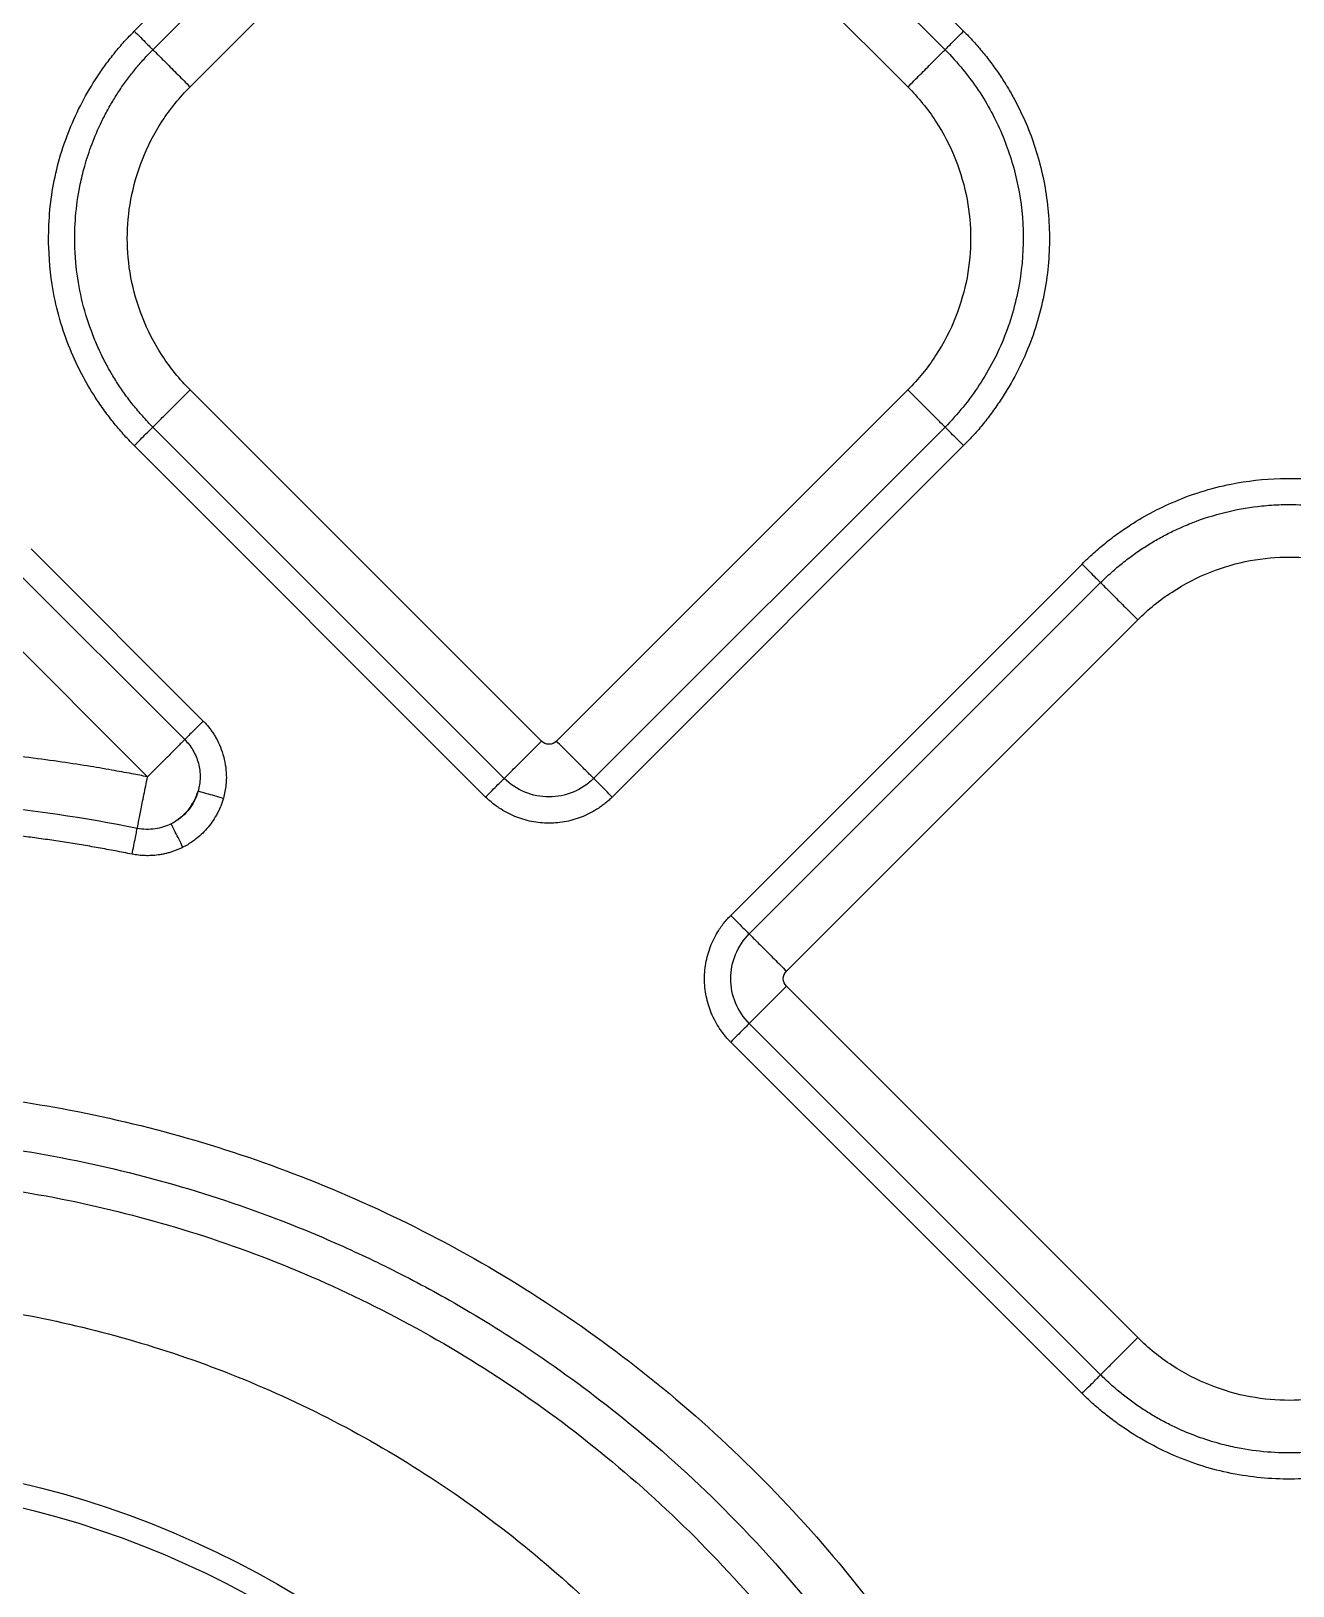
# Model space of a CAD drawing. Extents: x 0 to 84, y -21 to 126.
# Drawn here: x 34.482 to 36.848, y 31.287 to 34.201 of the extents above; entities that cross this region are included whole.
import ezdxf

# ---------------------------------------------------------------- set-up
doc = ezdxf.new("R2010")
doc.units = 0
doc.header["$MEASUREMENT"] = 0
doc.layers.add('1', color=4, linetype='Continuous')

# ---------------------------------------------------------------- blocks, each defined once
blk = doc.blocks.new('PRODIGY')
at = {"layer": '1', "color": 3, "linetype": 'Continuous', "lineweight": 25}
for p, q in [((34.6757, 34.2013), (35.3344, 34.8599)), ((35.5718, 34.8599), (36.2304, 34.2013)), ((34.7106, 34.1664), (35.3692, 34.8251)), ((35.5369, 34.8251), (36.1956, 34.1664)), ((34.7803, 34.0967), (35.4389, 34.7554)), ((35.4672, 34.7554), (36.1259, 34.0967)), ((35.4389, 32.8701), (34.7803, 33.5287)), ((36.1259, 33.5287), (35.4672, 32.8701)), ((35.3692, 32.8004), (34.7106, 33.459)), ((36.1956, 33.459), (35.5369, 32.8004)), ((35.3344, 32.7655), (34.6757, 33.4242)), ((36.2304, 33.4242), (35.5718, 32.7655)), ((34.4822, 33.2307), (34.8051, 32.9079)), ((35.7938, 32.5436), (36.4524, 33.2022)), ((34.4474, 33.1959), (34.7702, 32.873)), ((35.8286, 32.5087), (36.4873, 33.1674)), ((34.3777, 33.1262), (34.7005, 32.8033)), ((35.8983, 32.439), (36.557, 33.0977)), ((36.557, 31.752), (35.8983, 32.4107)), ((36.4873, 31.6823), (35.8286, 32.341)), ((36.4524, 31.6475), (35.7938, 32.3061))]:
    blk.add_line(p, q, dxfattribs=at)
for radius in [1.7908, 1.7463]:
    blk.add_circle((34.0525, 29.7362), radius, dxfattribs=at)
for points, knots in [([(34.6757, 33.4242), (34.6722, 33.4277), (34.6652, 33.4348), (34.6551, 33.4459), (34.6453, 33.4571), (34.6358, 33.4686), (34.6266, 33.4805), (34.6177, 33.4925), (34.6025, 33.5143), (34.5825, 33.5469), (34.5591, 33.5943), (34.5394, 33.6465), (34.5219, 33.7145), (34.5142, 33.7837), (34.5155, 33.8521), (34.5222, 33.908), (34.5347, 33.963), (34.5532, 34.0166), (34.577, 34.068), (34.6009, 34.1085), (34.6222, 34.1391), (34.639, 34.1609), (34.6568, 34.1818), (34.6694, 34.1948), (34.6757, 34.2013)], [0, 0, 0, 0, 0.017341, 0.034665, 0.051985, 0.069313, 0.086663, 0.104047, 0.121478, 0.179141, 0.236743, 0.304922, 0.372836, 0.480686, 0.54577, 0.610337, 0.67596, 0.741895, 0.807114, 0.872629, 0.904913, 0.936849, 0.968517, 1, 1, 1, 1]), ([(34.6757, 34.2013), (34.6796, 34.1974), (34.6838, 34.1932), (34.6918, 34.1853), (34.6956, 34.1814), (34.7021, 34.1749), (34.7048, 34.1722), (34.7087, 34.1683), (34.71, 34.1671), (34.7106, 34.1664)], [0, 0, 0, 0, 0.25, 0.25, 0.5, 0.5, 0.75, 0.75, 1, 1, 1, 1]), ([(36.1956, 34.1664), (36.1962, 34.1671), (36.1975, 34.1683), (36.2014, 34.1722), (36.2041, 34.1749), (36.2106, 34.1814), (36.2144, 34.1853), (36.2224, 34.1932), (36.2265, 34.1974), (36.2304, 34.2013)], [0, 0, 0, 0, 0.25, 0.25, 0.5, 0.5, 0.75, 0.75, 1, 1, 1, 1]), ([(36.2304, 34.2013), (36.2336, 34.1981), (36.2399, 34.1917), (36.2491, 34.1818), (36.258, 34.1717), (36.2667, 34.1613), (36.2752, 34.1508), (36.2833, 34.14), (36.2913, 34.129), (36.3013, 34.1145), (36.313, 34.096), (36.3299, 34.0663), (36.3482, 34.0286), (36.3657, 33.9818), (36.3789, 33.9328), (36.3878, 33.8819), (36.3919, 33.8287), (36.3909, 33.7746), (36.3843, 33.7195), (36.3721, 33.6649), (36.354, 33.6113), (36.3304, 33.5597), (36.3064, 33.5188), (36.2849, 33.4877), (36.2678, 33.4654), (36.2498, 33.4441), (36.2369, 33.4308), (36.2304, 33.4242)], [0, 0, 0, 0, 0.015653, 0.03129, 0.046922, 0.062557, 0.078206, 0.093877, 0.10958, 0.125325, 0.155378, 0.185662, 0.243925, 0.301095, 0.359088, 0.419952, 0.480645, 0.544392, 0.607866, 0.673169, 0.738587, 0.80425, 0.870202, 0.903106, 0.935649, 0.967918, 1, 1, 1, 1]), ([(34.7106, 33.459), (34.7073, 33.4624), (34.7008, 33.469), (34.6914, 33.4792), (34.6824, 33.4896), (34.6737, 33.5001), (34.6654, 33.5108), (34.6574, 33.5216), (34.6498, 33.5325), (34.6426, 33.5436), (34.6357, 33.5547), (34.6292, 33.5658), (34.623, 33.5771), (34.6171, 33.5884), (34.6116, 33.5999), (34.6039, 33.6167), (34.5907, 33.6495), (34.5758, 33.6991), (34.5669, 33.7525), (34.5634, 33.8041), (34.5647, 33.8541), (34.5715, 33.9026), (34.585, 33.9605), (34.6019, 34.0067), (34.6226, 34.048), (34.635, 34.0698), (34.6483, 34.0909), (34.6626, 34.1112), (34.6778, 34.1306), (34.6937, 34.1491), (34.705, 34.1607), (34.7106, 34.1664)], [0, 0, 0, 0, 0.017777, 0.035429, 0.05295, 0.070335, 0.087579, 0.104678, 0.121626, 0.138422, 0.15506, 0.171537, 0.18785, 0.204007, 0.220236, 0.23663, 0.2744, 0.355233, 0.434067, 0.480754, 0.552372, 0.624938, 0.667358, 0.779414, 0.811539, 0.843523, 0.875326, 0.90691, 0.93824, 0.96928, 1, 1, 1, 1]), ([(34.7106, 34.1664), (34.7119, 34.1651), (34.7146, 34.1624), (34.723, 34.1541), (34.7286, 34.1484), (34.7419, 34.1351), (34.7495, 34.1275), (34.765, 34.112), (34.7729, 34.1041), (34.7803, 34.0967)], [0, 0, 0, 0, 0.25, 0.25, 0.5, 0.5, 0.75, 0.75, 1, 1, 1, 1]), ([(36.1259, 34.0967), (36.1333, 34.1041), (36.1412, 34.112), (36.1567, 34.1275), (36.1643, 34.1351), (36.1776, 34.1484), (36.1832, 34.1541), (36.1916, 34.1624), (36.1943, 34.1651), (36.1956, 34.1664)], [0, 0, 0, 0, 0.25, 0.25, 0.5, 0.5, 0.75, 0.75, 1, 1, 1, 1]), ([(36.1956, 34.1664), (36.2193, 34.1427), (36.2401, 34.1171), (36.2757, 34.0638), (36.2904, 34.0362), (36.3081, 33.9946), (36.3132, 33.9809), (36.3224, 33.9524), (36.3265, 33.9377), (36.3367, 33.8925), (36.3409, 33.8608), (36.3429, 33.7954), (36.3407, 33.7619), (36.3292, 33.6951), (36.32, 33.6618), (36.2948, 33.5975), (36.2787, 33.5667), (36.241, 33.5092), (36.2193, 33.4827), (36.1956, 33.459)], [0, 0, 0, 0, 0.125, 0.125, 0.25, 0.25, 0.3125, 0.3125, 0.375, 0.375, 0.5, 0.5, 0.625, 0.625, 0.75, 0.75, 0.875, 0.875, 1, 1, 1, 1]), ([(34.7803, 33.5287), (34.7607, 33.5484), (34.7431, 33.57), (34.7131, 33.6159), (34.7006, 33.6402), (34.6811, 33.6896), (34.674, 33.7148), (34.6647, 33.7645), (34.6626, 33.7891), (34.6626, 33.8364), (34.6647, 33.861), (34.674, 33.9107), (34.6811, 33.9359), (34.7006, 33.9853), (34.7131, 34.0096), (34.7431, 34.0555), (34.7607, 34.0771), (34.7803, 34.0967)], [0, 0, 0, 0, 0.125, 0.125, 0.25, 0.25, 0.375, 0.375, 0.5, 0.5, 0.625, 0.625, 0.75, 0.75, 0.875, 0.875, 1, 1, 1, 1]), ([(36.1259, 34.0967), (36.1455, 34.0771), (36.163, 34.0555), (36.1931, 34.0096), (36.2055, 33.9853), (36.2251, 33.9359), (36.2322, 33.9107), (36.2414, 33.861), (36.2435, 33.8364), (36.2435, 33.7891), (36.2414, 33.7645), (36.2322, 33.7148), (36.2251, 33.6896), (36.2055, 33.6402), (36.1931, 33.6159), (36.163, 33.57), (36.1455, 33.5484), (36.1259, 33.5287)], [0, 0, 0, 0, 0.125, 0.125, 0.25, 0.25, 0.375, 0.375, 0.5, 0.5, 0.625, 0.625, 0.75, 0.75, 0.875, 0.875, 1, 1, 1, 1]), ([(34.7106, 33.459), (34.7119, 33.4603), (34.7146, 33.4631), (34.723, 33.4714), (34.7286, 33.4771), (34.7419, 33.4904), (34.7495, 33.498), (34.765, 33.5135), (34.7729, 33.5214), (34.7803, 33.5287)], [0, 0, 0, 0, 0.25, 0.25, 0.5, 0.5, 0.75, 0.75, 1, 1, 1, 1]), ([(36.1956, 33.459), (36.1943, 33.4603), (36.1916, 33.4631), (36.1832, 33.4714), (36.1776, 33.4771), (36.1643, 33.4904), (36.1567, 33.498), (36.1412, 33.5135), (36.1333, 33.5214), (36.1259, 33.5287)], [0, 0, 0, 0, 0.25, 0.25, 0.5, 0.5, 0.75, 0.75, 1, 1, 1, 1]), ([(34.6757, 33.4242), (34.6794, 33.4279), (34.6834, 33.4318), (34.6911, 33.4396), (34.6949, 33.4434), (34.7016, 33.45), (34.7044, 33.4529), (34.7086, 33.457), (34.7099, 33.4584), (34.7106, 33.459)], [0, 0, 0, 0, 0.25, 0.25, 0.5, 0.5, 0.75, 0.75, 1, 1, 1, 1]), ([(36.2304, 33.4242), (36.2265, 33.4281), (36.2224, 33.4323), (36.2144, 33.4402), (36.2106, 33.444), (36.2041, 33.4506), (36.2014, 33.4533), (36.1975, 33.4572), (36.1962, 33.4584), (36.1956, 33.459)], [0, 0, 0, 0, 0.25, 0.25, 0.5, 0.5, 0.75, 0.75, 1, 1, 1, 1]), ([(36.4524, 33.2022), (36.456, 33.2057), (36.4631, 33.2127), (36.4741, 33.2228), (36.4854, 33.2326), (36.4969, 33.2422), (36.5087, 33.2514), (36.5208, 33.2603), (36.5426, 33.2755), (36.5752, 33.2955), (36.6225, 33.3189), (36.6747, 33.3386), (36.7428, 33.356), (36.812, 33.3638), (36.8803, 33.3625), (36.9362, 33.3558), (36.9913, 33.3432), (37.0449, 33.3248), (37.0963, 33.301), (37.1367, 33.2771), (37.1673, 33.2558), (37.1892, 33.2389), (37.21, 33.2212), (37.223, 33.2085), (37.2295, 33.2022)], [0, 0, 0, 0, 0.0173412, 0.0346651, 0.0519847, 0.069313, 0.0866627, 0.1040468, 0.121478, 0.1791406, 0.2367426, 0.3049223, 0.3728359, 0.4806859, 0.5457701, 0.6103365, 0.6759598, 0.7418949, 0.807114, 0.8726293, 0.9049132, 0.9368491, 0.9685172, 1, 1, 1, 1]), ([(36.4873, 33.1674), (36.4906, 33.1706), (36.4972, 33.1771), (36.5074, 33.1865), (36.5178, 33.1955), (36.5284, 33.2042), (36.539, 33.2125), (36.5499, 33.2205), (36.5608, 33.2281), (36.5718, 33.2353), (36.5829, 33.2422), (36.5941, 33.2488), (36.6053, 33.2549), (36.6166, 33.2608), (36.6281, 33.2664), (36.6449, 33.274), (36.6777, 33.2873), (36.7274, 33.3021), (36.7808, 33.3111), (36.8323, 33.3145), (36.8824, 33.3132), (36.9309, 33.3064), (36.9888, 33.2929), (37.035, 33.276), (37.0762, 33.2553), (37.0981, 33.243), (37.1192, 33.2296), (37.1395, 33.2153), (37.1588, 33.2001), (37.1773, 33.1842), (37.1889, 33.173), (37.1947, 33.1674)], [0, 0, 0, 0, 0.017777, 0.035429, 0.05295, 0.070335, 0.087579, 0.104677, 0.121626, 0.138421, 0.155059, 0.171537, 0.18785, 0.204007, 0.220236, 0.23663, 0.2744, 0.355233, 0.434067, 0.480754, 0.552371, 0.624938, 0.667358, 0.779414, 0.811539, 0.843523, 0.875325, 0.90691, 0.93824, 0.96928, 1, 1, 1, 1]), ([(36.4524, 33.2022), (36.4561, 33.1985), (36.4601, 33.1946), (36.4678, 33.1868), (36.4716, 33.183), (36.4783, 33.1764), (36.4811, 33.1735), (36.4853, 33.1694), (36.4866, 33.168), (36.4873, 33.1674)], [0, 0, 0, 0, 0.25, 0.25, 0.5, 0.5, 0.75, 0.75, 1, 1, 1, 1]), ([(36.557, 33.0977), (36.5766, 33.1173), (36.5982, 33.1348), (36.6442, 33.1648), (36.6684, 33.1773), (36.7179, 33.1969), (36.743, 33.204), (36.7928, 33.2132), (36.8173, 33.2153), (36.8646, 33.2153), (36.8892, 33.2132), (36.9389, 33.204), (36.9641, 33.1969), (37.0135, 33.1773), (37.0378, 33.1648), (37.0837, 33.1348), (37.1054, 33.1173), (37.125, 33.0977)], [0, 0, 0, 0, 0.125, 0.125, 0.25, 0.25, 0.375, 0.375, 0.5, 0.5, 0.625, 0.625, 0.75, 0.75, 0.875, 0.875, 1, 1, 1, 1]), ([(36.4873, 33.1674), (36.4886, 33.1661), (36.4913, 33.1633), (36.4997, 33.155), (36.5053, 33.1493), (36.5186, 33.136), (36.5262, 33.1284), (36.5417, 33.1129), (36.5496, 33.105), (36.557, 33.0977)], [0, 0, 0, 0, 0.25, 0.25, 0.5, 0.5, 0.75, 0.75, 1, 1, 1, 1]), ([(34.8051, 32.9079), (34.8014, 32.9042), (34.7974, 32.9003), (34.7897, 32.8925), (34.7859, 32.8887), (34.7792, 32.8821), (34.7764, 32.8792), (34.7722, 32.8751), (34.7709, 32.8737), (34.7702, 32.873)], [0, 0, 0, 0, 0.25, 0.25, 0.5, 0.5, 0.75, 0.75, 1, 1, 1, 1]), ([(34.8051, 32.9079), (34.8069, 32.906), (34.8105, 32.9023), (34.8155, 32.8963), (34.8202, 32.8901), (34.8246, 32.8836), (34.8307, 32.8734), (34.8375, 32.8592), (34.8437, 32.8406), (34.8475, 32.8213), (34.8486, 32.8038), (34.8478, 32.7887), (34.846, 32.7757), (34.8438, 32.7672), (34.8428, 32.763)], [0, 0, 0, 0, 0.049604, 0.099256, 0.149106, 0.199303, 0.249993, 0.374766, 0.500017, 0.625509, 0.74991, 0.83298, 0.916114, 1, 1, 1, 1]), ([(34.7005, 32.8033), (34.6907, 32.8053), (34.6684, 32.8096), (34.6308, 32.8165), (34.5849, 32.8243), (34.5305, 32.8326), (34.4677, 32.8409), (34.3683, 32.852), (34.2431, 32.8611), (34.095, 32.8647), (33.947, 32.8617), (33.8109, 32.8523), (33.6932, 32.8391), (33.6085, 32.827), (33.5426, 32.8159), (33.505, 32.8088), (33.4893, 32.8058)], [0, 0, 0, 0, 0.024521, 0.055902, 0.094143, 0.139244, 0.191203, 0.250022, 0.385582, 0.500012, 0.614422, 0.749998, 0.835626, 0.905836, 0.960628, 1, 1, 1, 1]), ([(34.7702, 32.873), (34.7699, 32.8728), (34.7694, 32.8722), (34.7681, 32.8709), (34.7665, 32.8693), (34.7645, 32.8673), (34.761, 32.8639), (34.7551, 32.858), (34.7462, 32.849), (34.7355, 32.8383), (34.7241, 32.8269), (34.7139, 32.8168), (34.7071, 32.8099), (34.7033, 32.8061), (34.7014, 32.8043), (34.7005, 32.8033)], [0, 0, 0, 0, 0.045651, 0.093089, 0.142538, 0.194169, 0.248096, 0.371711, 0.508053, 0.627837, 0.763636, 0.884908, 0.943302, 0.972426, 1, 1, 1, 1]), ([(34.7702, 32.873), (34.776, 32.8673), (34.7812, 32.8606), (34.79, 32.8456), (34.7935, 32.8373), (34.7981, 32.8201), (34.7992, 32.8111), (34.799, 32.7933), (34.7977, 32.7846), (34.7953, 32.7764)], [0, 0, 0, 0, 0.25, 0.25, 0.5, 0.5, 0.75, 0.75, 1, 1, 1, 1]), ([(35.3692, 32.8004), (35.3706, 32.8017), (35.3733, 32.8044), (35.3816, 32.8127), (35.3873, 32.8184), (35.4006, 32.8317), (35.4082, 32.8393), (35.4237, 32.8548), (35.4316, 32.8627), (35.4389, 32.8701)], [0, 0, 0, 0, 0.25, 0.25, 0.5, 0.5, 0.75, 0.75, 1, 1, 1, 1]), ([(35.5369, 32.8004), (35.5356, 32.8017), (35.5329, 32.8044), (35.5246, 32.8127), (35.519, 32.8183), (35.5057, 32.8316), (35.4981, 32.8392), (35.4825, 32.8548), (35.4746, 32.8627), (35.4672, 32.8701)], [0, 0, 0, 0, 0.25, 0.25, 0.5, 0.5, 0.75, 0.75, 1, 1, 1, 1]), ([(34.6812, 32.7067), (34.6816, 32.7086), (34.6824, 32.7125), (34.6846, 32.7239), (34.6861, 32.7313), (34.6896, 32.7488), (34.6916, 32.7589), (34.6959, 32.7804), (34.6982, 32.7919), (34.7005, 32.8033)], [0, 0, 0, 0, 0.25, 0.25, 0.5, 0.5, 0.75, 0.75, 1, 1, 1, 1]), ([(35.3344, 32.7655), (35.3383, 32.7695), (35.3424, 32.7736), (35.3504, 32.7816), (35.3542, 32.7854), (35.3608, 32.7919), (35.3635, 32.7946), (35.3674, 32.7985), (35.3686, 32.7998), (35.3692, 32.8004)], [0, 0, 0, 0, 0.25, 0.25, 0.5, 0.5, 0.75, 0.75, 1, 1, 1, 1]), ([(35.5369, 32.8004), (35.5261, 32.7895), (35.5129, 32.7807), (35.484, 32.7688), (35.4684, 32.7656), (35.4377, 32.7656), (35.4222, 32.7688), (35.3933, 32.7807), (35.3801, 32.7895), (35.3692, 32.8004)], [0, 0, 0, 0, 0.25, 0.25, 0.5, 0.5, 0.75, 0.75, 1, 1, 1, 1]), ([(35.5718, 32.7655), (35.5635, 32.7738), (35.5553, 32.782), (35.5427, 32.7946), (35.5383, 32.799), (35.5369, 32.8004)], [0, 0, 0, 0, 0.5, 0.5, 1, 1, 1, 1]), ([(34.6812, 32.7067), (34.4829, 32.7463), (34.2821, 32.7655), (33.8875, 32.765), (33.6937, 32.7453), (33.5082, 32.709)], [0, 0, 0, 0, 0.5, 0.5, 1, 1, 1, 1]), ([(34.7448, 32.7153), (34.7572, 32.7217), (34.7684, 32.7309), (34.7857, 32.7524), (34.7918, 32.7645), (34.7953, 32.7764)], [0, 0, 0, 0, 0.5, 0.5, 1, 1, 1, 1]), ([(34.7953, 32.7764), (34.7917, 32.7633), (34.7853, 32.751), (34.7679, 32.7299), (34.757, 32.7213), (34.7448, 32.7153)], [0, 0, 0, 0, 0.5, 0.5, 1, 1, 1, 1]), ([(34.8428, 32.763), (34.842, 32.7606), (34.8406, 32.7557), (34.8379, 32.7486), (34.8348, 32.7415), (34.8303, 32.7324), (34.8237, 32.7214), (34.8145, 32.7091), (34.8042, 32.6978), (34.794, 32.6887), (34.7844, 32.6815), (34.7759, 32.676), (34.7699, 32.6728), (34.7669, 32.6712)], [0, 0, 0, 0, 0.061964, 0.124122, 0.186653, 0.24973, 0.374583, 0.500027, 0.625452, 0.750317, 0.834269, 0.917357, 1, 1, 1, 1]), ([(34.8428, 32.763), (34.8315, 32.7662), (34.8203, 32.7693), (34.8031, 32.7742), (34.7972, 32.7759), (34.7953, 32.7764)], [0, 0, 0, 0, 0.5, 0.5, 1, 1, 1, 1]), ([(35.5718, 32.7655), (35.5698, 32.7636), (35.5659, 32.7598), (35.5596, 32.7544), (35.5531, 32.7494), (35.5441, 32.7431), (35.5323, 32.736), (35.5174, 32.729), (35.5019, 32.7234), (35.4806, 32.718), (35.4531, 32.7152), (35.4256, 32.718), (35.4043, 32.7234), (35.3888, 32.729), (35.3739, 32.736), (35.3613, 32.7435), (35.3508, 32.751), (35.3423, 32.7579), (35.337, 32.763), (35.3344, 32.7655)], [0, 0, 0, 0, 0.031198, 0.062422, 0.093752, 0.125266, 0.187622, 0.250173, 0.31267, 0.375042, 0.499989, 0.624937, 0.687308, 0.749825, 0.812368, 0.874743, 0.916727, 0.958417, 1, 1, 1, 1]), ([(34.6715, 32.6583), (34.661, 32.6604), (34.64, 32.6645), (34.6083, 32.6703), (34.5766, 32.6758), (34.5448, 32.6809), (34.513, 32.6856), (34.4811, 32.69), (34.4492, 32.6941), (34.4173, 32.6978), (34.3477, 32.7052), (34.2402, 32.7133), (34.0947, 32.7171), (33.9492, 32.7139), (33.8332, 32.7056), (33.7465, 32.6964), (33.6891, 32.6892), (33.6318, 32.6808), (33.5746, 32.6715), (33.5367, 32.6643), (33.5177, 32.6607)], [0, 0, 0, 0, 0.0277279, 0.0554445, 0.083153, 0.1108568, 0.1385589, 0.1662627, 0.1939714, 0.2216882, 0.2494165, 0.3747081, 0.5000014, 0.625293, 0.7505863, 0.8004876, 0.8503608, 0.9002246, 0.9500981, 1, 1, 1, 1]), ([(34.6715, 32.6583), (34.6726, 32.6635), (34.6737, 32.6689), (34.6758, 32.6797), (34.6769, 32.685), (34.6787, 32.6942), (34.6795, 32.6981), (34.6806, 32.7039), (34.681, 32.7058), (34.6812, 32.7067)], [0, 0, 0, 0, 0.25, 0.25, 0.5, 0.5, 0.75, 0.75, 1, 1, 1, 1]), ([(34.7448, 32.7153), (34.7357, 32.7107), (34.7254, 32.7073), (34.7037, 32.7042), (34.6922, 32.7045), (34.6812, 32.7067)], [0, 0, 0, 0, 0.5, 0.5, 1, 1, 1, 1]), ([(34.7669, 32.6712), (34.7646, 32.6759), (34.7621, 32.6809), (34.7572, 32.6907), (34.7547, 32.6955), (34.7505, 32.7039), (34.7487, 32.7075), (34.7461, 32.7127), (34.7452, 32.7144), (34.7448, 32.7153)], [0, 0, 0, 0, 0.25, 0.25, 0.5, 0.5, 0.75, 0.75, 1, 1, 1, 1]), ([(34.7669, 32.6712), (34.7648, 32.6702), (34.7606, 32.6682), (34.7541, 32.6655), (34.7476, 32.6631), (34.7409, 32.661), (34.7341, 32.6593), (34.7273, 32.6579), (34.7186, 32.6565), (34.7081, 32.6555), (34.6959, 32.6554), (34.6836, 32.6562), (34.6756, 32.6576), (34.6715, 32.6583)], [0, 0, 0, 0, 0.071837, 0.143271, 0.214463, 0.285575, 0.356769, 0.428207, 0.500048, 0.625466, 0.750019, 0.874575, 1, 1, 1, 1]), ([(35.7938, 32.3061), (35.7919, 32.3081), (35.788, 32.312), (35.7827, 32.3183), (35.7776, 32.3248), (35.7713, 32.3338), (35.7643, 32.3456), (35.7572, 32.3605), (35.7517, 32.3761), (35.7463, 32.3974), (35.7435, 32.4248), (35.7463, 32.4523), (35.7517, 32.4736), (35.7572, 32.4891), (35.7643, 32.5041), (35.7718, 32.5167), (35.7792, 32.5271), (35.7862, 32.5357), (35.7912, 32.5409), (35.7938, 32.5436)], [0, 0, 0, 0, 0.0311978, 0.062422, 0.0937518, 0.1252655, 0.1876219, 0.2501726, 0.3126696, 0.3750423, 0.4999886, 0.6249367, 0.6873081, 0.7498252, 0.8123684, 0.8747429, 0.9167266, 0.9584166, 1, 1, 1, 1]), ([(35.7938, 32.5436), (35.7977, 32.5396), (35.8018, 32.5355), (35.8098, 32.5275), (35.8136, 32.5237), (35.8201, 32.5172), (35.8228, 32.5145), (35.8268, 32.5105), (35.828, 32.5093), (35.8286, 32.5087)], [0, 0, 0, 0, 0.25, 0.25, 0.5, 0.5, 0.75, 0.75, 1, 1, 1, 1]), ([(35.8286, 32.341), (35.8178, 32.3518), (35.809, 32.3651), (35.797, 32.3939), (35.7939, 32.4095), (35.7939, 32.4402), (35.797, 32.4558), (35.809, 32.4846), (35.8178, 32.4979), (35.8286, 32.5087)], [0, 0, 0, 0, 0.25, 0.25, 0.5, 0.5, 0.75, 0.75, 1, 1, 1, 1]), ([(35.8286, 32.5087), (35.8299, 32.5074), (35.8326, 32.5047), (35.841, 32.4963), (35.8466, 32.4907), (35.8599, 32.4774), (35.8675, 32.4698), (35.8831, 32.4542), (35.8909, 32.4464), (35.8983, 32.439)], [0, 0, 0, 0, 0.25, 0.25, 0.5, 0.5, 0.75, 0.75, 1, 1, 1, 1]), ([(35.8983, 32.4107), (35.8909, 32.4033), (35.8831, 32.3955), (35.8675, 32.3799), (35.8599, 32.3723), (35.8466, 32.359), (35.841, 32.3534), (35.8326, 32.345), (35.8299, 32.3423), (35.8286, 32.341)], [0, 0, 0, 0, 0.25, 0.25, 0.5, 0.5, 0.75, 0.75, 1, 1, 1, 1]), ([(35.8286, 32.341), (35.828, 32.3404), (35.8268, 32.3391), (35.8228, 32.3352), (35.8201, 32.3325), (35.8136, 32.326), (35.8098, 32.3222), (35.8018, 32.3142), (35.7977, 32.3101), (35.7938, 32.3061)], [0, 0, 0, 0, 0.25, 0.25, 0.5, 0.5, 0.75, 0.75, 1, 1, 1, 1]), ([(31.6055, 29.7395), (31.6055, 29.7504), (31.6056, 29.772), (31.6062, 29.8045), (31.6073, 29.837), (31.6088, 29.8694), (31.6107, 29.9018), (31.613, 29.9341), (31.6158, 29.9664), (31.6189, 29.9987), (31.6225, 30.0309), (31.6265, 30.0631), (31.631, 30.0952), (31.6359, 30.1273), (31.6411, 30.1594), (31.652, 30.2203), (31.6707, 30.3095), (31.7012, 30.426), (31.7373, 30.5409), (31.7794, 30.6552), (31.8276, 30.7686), (31.8822, 30.8811), (31.9429, 30.9914), (32.032, 31.1356), (32.1577, 31.3079), (32.3297, 31.4986), (32.5204, 31.6706), (32.7267, 31.8212), (32.9451, 31.9485), (33.1707, 32.0512), (33.4015, 32.1299), (33.6318, 32.1841), (33.8615, 32.2159), (34.0888, 32.2262), (34.316, 32.2159), (34.5457, 32.1841), (34.776, 32.1299), (35.0068, 32.0512), (35.2324, 31.9485), (35.4508, 31.8212), (35.6571, 31.6706), (35.8478, 31.4986), (36.0198, 31.3079), (36.1455, 31.1356), (36.2346, 30.9914), (36.2953, 30.8811), (36.3499, 30.7686), (36.3981, 30.6552), (36.4402, 30.5409), (36.4763, 30.426), (36.5068, 30.3095), (36.5272, 30.2123), (36.5405, 30.1354), (36.5489, 30.0792), (36.5561, 30.0229), (36.5619, 29.9664), (36.5664, 29.9099), (36.5697, 29.8532), (36.5717, 29.7964), (36.5719, 29.7585), (36.572, 29.7395)], [0, 0, 0, 0, 0.004171, 0.008337, 0.0125, 0.01666, 0.020818, 0.024975, 0.029131, 0.033287, 0.037443, 0.041601, 0.045761, 0.049924, 0.054091, 0.058262, 0.073719, 0.08914, 0.104561, 0.120018, 0.135975, 0.151932, 0.168141, 0.18435, 0.217102, 0.25003, 0.282957, 0.315709, 0.348117, 0.38002, 0.410889, 0.441759, 0.470879, 0.5, 0.529121, 0.558242, 0.589111, 0.619981, 0.651884, 0.684292, 0.717044, 0.749971, 0.782899, 0.815651, 0.83186, 0.848069, 0.864026, 0.879983, 0.89544, 0.910861, 0.926282, 0.941739, 0.949035, 0.95632, 0.963597, 0.97087, 0.978143, 0.985419, 0.992704, 1, 1, 1, 1]), ([(31.6961, 29.7395), (31.6961, 29.7496), (31.6962, 29.7699), (31.6968, 29.8003), (31.6978, 29.8309), (31.6991, 29.8617), (31.7009, 29.8925), (31.7031, 29.9235), (31.7057, 29.9547), (31.7087, 29.9859), (31.7122, 30.0172), (31.7161, 30.0486), (31.7204, 30.0802), (31.7252, 30.1118), (31.7304, 30.1434), (31.736, 30.1751), (31.7421, 30.2069), (31.7528, 30.2584), (31.7753, 30.3548), (31.815, 30.4905), (31.8662, 30.629), (31.9412, 30.8014), (32.0253, 30.9569), (32.1405, 31.1318), (32.2515, 31.2771), (32.4026, 31.4423), (32.5776, 31.6), (32.7764, 31.7451), (32.9868, 31.8679), (33.2143, 31.9715), (33.4373, 32.0457), (33.6775, 32.1005), (33.8883, 32.1272), (34.1799, 32.1372), (34.5352, 32.1047), (34.8676, 32.009), (35.0685, 31.9231), (35.1677, 31.8759), (35.2789, 31.8172), (35.4305, 31.7238), (35.6045, 31.5957), (35.7914, 31.4276), (35.9723, 31.224), (36.1327, 30.9937), (36.2449, 30.7843), (36.3165, 30.616), (36.3696, 30.4684), (36.4165, 30.3044), (36.4466, 30.1537), (36.4647, 30.027), (36.474, 29.9373), (36.4792, 29.8493), (36.4812, 29.7879), (36.4814, 29.7535), (36.4814, 29.7395)], [0, 0, 0, 0, 0.004034, 0.008088, 0.012163, 0.016259, 0.020375, 0.024511, 0.028667, 0.032843, 0.037038, 0.041253, 0.045487, 0.049739, 0.054011, 0.0583, 0.062607, 0.066932, 0.079298, 0.102098, 0.123347, 0.138206, 0.177161, 0.193706, 0.221827, 0.250059, 0.282984, 0.315742, 0.348163, 0.380062, 0.415401, 0.441797, 0.478338, 0.500042, 0.558251, 0.619946, 0.637206, 0.645431, 0.66381, 0.687404, 0.71646, 0.749975, 0.78759, 0.824939, 0.861798, 0.882234, 0.897928, 0.924389, 0.950254, 0.959214, 0.975485, 0.986259, 0.994406, 1, 1, 1, 1]), ([(31.772, 29.7395), (31.772, 29.876), (31.7842, 30.0176), (31.8372, 30.3045), (31.8782, 30.4497), (31.9911, 30.7349), (32.0631, 30.8748), (32.2362, 31.1397), (32.3375, 31.2646), (32.5637, 31.4908), (32.6886, 31.592), (32.9535, 31.7652), (33.0934, 31.8371), (33.3786, 31.95), (33.5238, 31.991), (33.8106, 32.0441), (33.9522, 32.0562), (34.2253, 32.0562), (34.3669, 32.0441), (34.6537, 31.991), (34.7989, 31.95), (35.0841, 31.8371), (35.224, 31.7652), (35.4889, 31.592), (35.6138, 31.4908), (35.84, 31.2646), (35.9413, 31.1397), (36.1144, 30.8748), (36.1864, 30.7349), (36.2993, 30.4497), (36.3403, 30.3045), (36.3933, 30.0176), (36.4055, 29.876), (36.4055, 29.7395)], [0, 0, 0, 0, 0.0625, 0.0625, 0.125, 0.125, 0.1875, 0.1875, 0.25, 0.25, 0.3125, 0.3125, 0.375, 0.375, 0.4375, 0.4375, 0.5, 0.5, 0.5625, 0.5625, 0.625, 0.625, 0.6875, 0.6875, 0.75, 0.75, 0.8125, 0.8125, 0.875, 0.875, 0.9375, 0.9375, 1, 1, 1, 1]), ([(31.9985, 29.7395), (31.9985, 29.8627), (32.0095, 29.9904), (32.0574, 30.2493), (32.0944, 30.3803), (32.1962, 30.6376), (32.2611, 30.7638), (32.4174, 31.0028), (32.5087, 31.1155), (32.7128, 31.3195), (32.8255, 31.4109), (33.0645, 31.5671), (33.1907, 31.632), (33.448, 31.7339), (33.579, 31.7709), (33.8378, 31.8188), (33.9656, 31.8297), (34.2119, 31.8297), (34.3397, 31.8188), (34.5985, 31.7709), (34.7295, 31.7339), (34.9868, 31.632), (35.113, 31.5671), (35.352, 31.4109), (35.4647, 31.3195), (35.6688, 31.1155), (35.7601, 31.0028), (35.9164, 30.7638), (35.9813, 30.6376), (36.0831, 30.3803), (36.1201, 30.2493), (36.168, 29.9904), (36.179, 29.8627), (36.179, 29.7395)], [0, 0, 0, 0, 0.0625, 0.0625, 0.125, 0.125, 0.1875, 0.1875, 0.25, 0.25, 0.3125, 0.3125, 0.375, 0.375, 0.4375, 0.4375, 0.5, 0.5, 0.5625, 0.5625, 0.625, 0.625, 0.6875, 0.6875, 0.75, 0.75, 0.8125, 0.8125, 0.875, 0.875, 0.9375, 0.9375, 1, 1, 1, 1]), ([(36.4873, 31.6823), (36.4886, 31.6836), (36.4913, 31.6863), (36.4997, 31.6947), (36.5053, 31.7004), (36.5186, 31.7137), (36.5262, 31.7213), (36.5417, 31.7368), (36.5496, 31.7447), (36.557, 31.752)], [0, 0, 0, 0, 0.25, 0.25, 0.5, 0.5, 0.75, 0.75, 1, 1, 1, 1]), ([(37.125, 31.752), (37.1054, 31.7324), (37.0837, 31.7149), (37.0378, 31.6849), (37.0135, 31.6724), (36.9641, 31.6528), (36.9389, 31.6457), (36.8892, 31.6365), (36.8646, 31.6344), (36.8173, 31.6344), (36.7928, 31.6365), (36.743, 31.6457), (36.7179, 31.6528), (36.6684, 31.6724), (36.6442, 31.6849), (36.5982, 31.7149), (36.5766, 31.7324), (36.557, 31.752)], [0, 0, 0, 0, 0.125, 0.125, 0.25, 0.25, 0.375, 0.375, 0.5, 0.5, 0.625, 0.625, 0.75, 0.75, 0.875, 0.875, 1, 1, 1, 1]), ([(36.4524, 31.6475), (36.4563, 31.6514), (36.4605, 31.6555), (36.4685, 31.6635), (36.4723, 31.6673), (36.4788, 31.6739), (36.4815, 31.6766), (36.4854, 31.6805), (36.4867, 31.6817), (36.4873, 31.6823)], [0, 0, 0, 0, 0.25, 0.25, 0.5, 0.5, 0.75, 0.75, 1, 1, 1, 1]), ([(37.1947, 31.6823), (37.1914, 31.6791), (37.1847, 31.6726), (37.1745, 31.6632), (37.1642, 31.6542), (37.1536, 31.6455), (37.1429, 31.6372), (37.1321, 31.6292), (37.1212, 31.6216), (37.1101, 31.6144), (37.099, 31.6075), (37.0879, 31.6009), (37.0766, 31.5948), (37.0653, 31.5889), (37.0538, 31.5833), (37.0371, 31.5757), (37.0043, 31.5624), (36.9546, 31.5476), (36.9012, 31.5386), (36.8496, 31.5352), (36.7996, 31.5365), (36.7511, 31.5433), (36.6932, 31.5568), (36.647, 31.5737), (36.6058, 31.5944), (36.5839, 31.6067), (36.5628, 31.6201), (36.5425, 31.6344), (36.5231, 31.6496), (36.5046, 31.6655), (36.493, 31.6767), (36.4873, 31.6823)], [0, 0, 0, 0, 0.0177773, 0.0354291, 0.05295, 0.0703347, 0.0875787, 0.1046772, 0.1216261, 0.1384214, 0.1550594, 0.1715367, 0.1878502, 0.2040071, 0.2202356, 0.2366296, 0.2744001, 0.3552333, 0.4340672, 0.4807536, 0.5523715, 0.624938, 0.6673576, 0.7794137, 0.8115391, 0.8435228, 0.8753256, 0.9069099, 0.9382396, 0.9692804, 1, 1, 1, 1]), ([(37.2295, 31.6475), (37.226, 31.644), (37.2189, 31.637), (37.2079, 31.6269), (37.1966, 31.6171), (37.1851, 31.6075), (37.1733, 31.5983), (37.1612, 31.5894), (37.1394, 31.5742), (37.1068, 31.5542), (37.0595, 31.5308), (37.0072, 31.5111), (36.9392, 31.4937), (36.87, 31.4859), (36.8016, 31.4872), (36.7458, 31.4939), (36.6907, 31.5065), (36.6371, 31.5249), (36.5857, 31.5487), (36.5453, 31.5726), (36.5146, 31.5939), (36.4928, 31.6108), (36.472, 31.6285), (36.4589, 31.6412), (36.4524, 31.6475)], [0, 0, 0, 0, 0.017341, 0.034665, 0.051985, 0.069313, 0.086663, 0.104047, 0.121478, 0.179141, 0.236743, 0.304922, 0.372836, 0.480686, 0.54577, 0.610337, 0.67596, 0.741895, 0.807114, 0.872629, 0.904913, 0.936849, 0.968517, 1, 1, 1, 1])]:
    blk.add_open_spline(points, degree=3, knots=knots, dxfattribs=at)
for points in [[(35.4672, 32.8701), (35.4635, 32.8664), (35.4531, 32.8621), (35.4427, 32.8664), (35.4389, 32.8701)], [(35.8983, 32.4107), (35.8946, 32.4144), (35.8903, 32.4248), (35.8946, 32.4353), (35.8983, 32.439)]]:
    blk.add_open_spline(points, degree=3, dxfattribs=at)

msp = doc.modelspace()

# ---------------------------------------------------------------- block references
at = {"layer": '1'}
msp.add_blockref('PRODIGY', (0, 0), dxfattribs=at)

doc.saveas('drawing.dxf')
